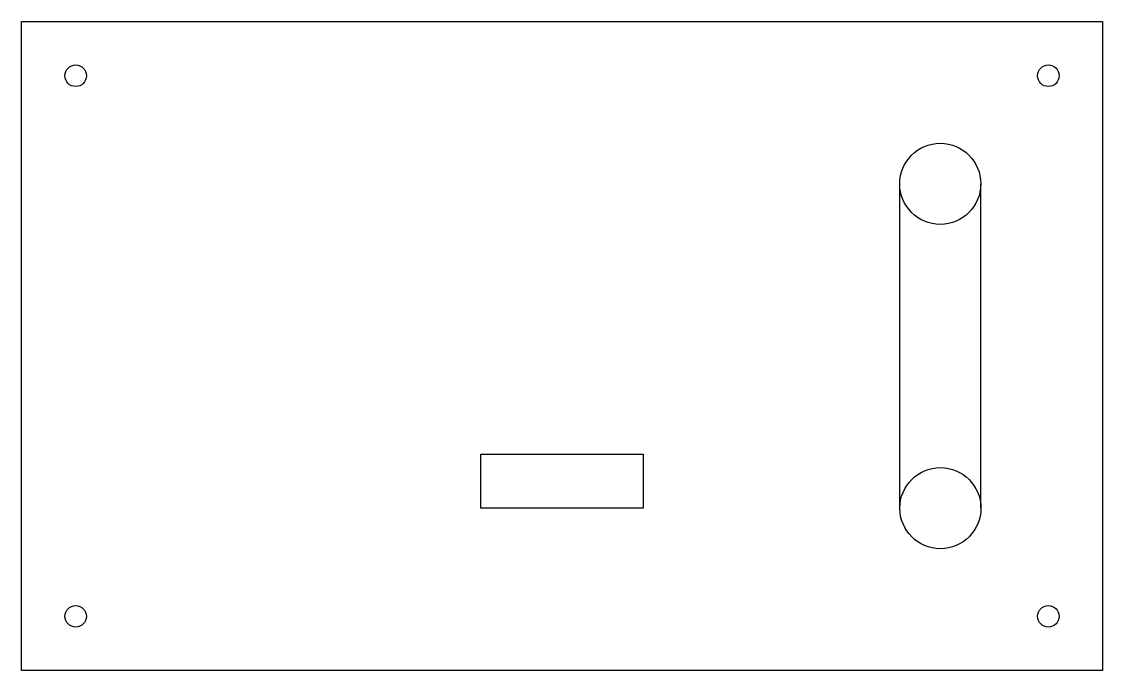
# Model space of a CAD drawing. Header units: millimetres. Extents: x -247 to -47, y -108 to 12.
import ezdxf

# ---------------------------------------------------------------- set-up
doc = ezdxf.new("R2010")
doc.units = ezdxf.units.MM
doc.layers.get('0').update_dxf_attribs({"linetype": 'CONTINUOUS'})

msp = doc.modelspace()

# ---------------------------------------------------------------- linework, layer by layer
for p, q in [((-84.4, -78.15), (-84.41, -18.15)), ((-69.4, -78.15), (-69.41, -18.15))]:
    msp.add_line(p, q)
for points in [[(-246.91, 11.85), (-46.91, 11.85), (-46.91, -108.15), (-246.91, -108.15)], [(-161.91, -68.15), (-131.91, -68.15), (-131.91, -78.15), (-161.91, -78.15)]]:
    msp.add_lwpolyline(points, close=True)
for centre, radius in [((-236.91, 1.85), 2), ((-56.91, 1.85), 2), ((-76.91, -18.15), 7.5), ((-76.9, -78.15), 7.5), ((-236.91, -98.15), 2), ((-56.91, -98.15), 2)]:
    msp.add_circle(centre, radius)

doc.saveas('drawing.dxf')
